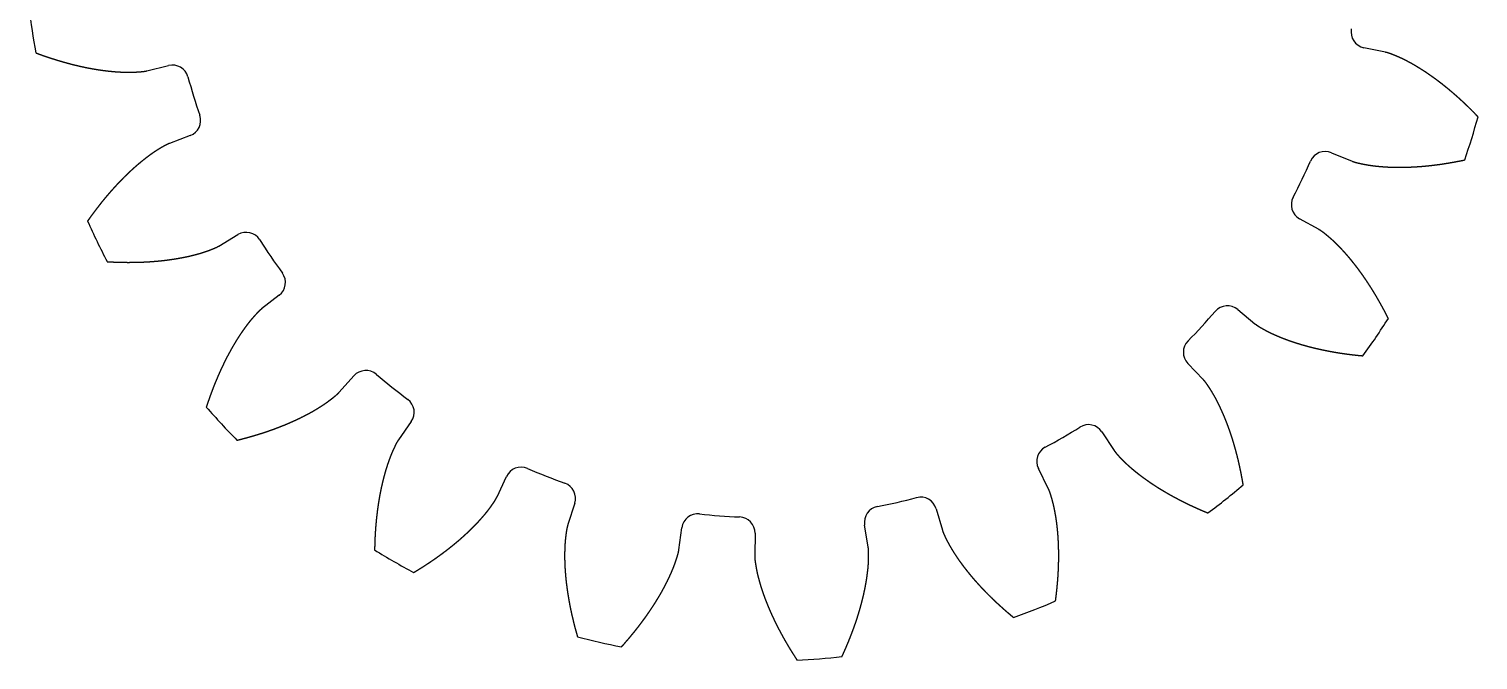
# Model space of a CAD drawing. Header units: millimetres. Extents: x -22.8 to 23, y -23 to 23.
# Drawn here: x -22.84 to 22.17, y -22.98 to -3.38 of the extents above; entities that cross this region are included whole.
import ezdxf

# ---------------------------------------------------------------- set-up
doc = ezdxf.new("R2010")
doc.units = ezdxf.units.MM
doc.layers.get('0').update_dxf_attribs({"linetype": 'CONTINUOUS'})

msp = doc.modelspace()

# ---------------------------------------------------------------- linework, layer by layer
for p, q in [((19.302, -4.104), (18.626, -3.96)), ((-19.171, -4.677), (-18.499, -4.514)), ((-17.828, -6.691), (-18.475, -6.935)), ((17.62, -7.221), (18.26, -7.482)), ((17.235, -9.611), (16.631, -9.274)), ((-16.941, -10.12), (-16.347, -9.766)), ((-15.063, -11.649), (-15.61, -12.072)), ((14.709, -12.094), (15.243, -12.532)), ((13.636, -14.264), (13.159, -13.764)), ((-13.205, -14.664), (-12.742, -14.151)), ((-10.961, -15.572), (-11.358, -16.137)), ((10.491, -15.892), (10.872, -16.468)), ((8.826, -17.65), (8.517, -17.031)), ((-8.296, -17.905), (-8.005, -17.278)), ((-5.884, -18.11), (-6.097, -18.768)), ((5.34, -18.278), (5.535, -18.941)), ((-2.65, -19.555), (-2.557, -18.87)), ((3.232, -19.467), (3.119, -18.785)), ((-0.284, -19.04), (-0.294, -19.731))]:
    msp.add_line(p, q)
for centre, radius, start, end in [((0, 0), 23, 186.826, 190.3169), ((18.73, -3.471), 0.5, 169.5024, 257.954), ((-18.381, -5), 0.5, 15.2167, 103.6683), ((0, 0), 18.549, 195.2167, 199.069), ((-18.004, -6.223), 0.5, -69.3826, 19.069), ((0, 0), 23, 341.1117, 344.6026), ((17.431, -7.684), 0.5, 67.7603, 156.2119), ((0, 0), 18.549, 332.3596, 336.2119), ((16.875, -8.837), 0.5, 152.3596, 240.8112), ((0, 0), 23, 203.9688, 207.4598), ((-16.091, -10.196), 0.5, 32.3596, 120.8112), ((0, 0), 18.549, 212.3596, 216.2119), ((-15.37, -11.254), 0.5, -52.2397, 36.2119), ((0, 0), 18.549, 315.2167, 319.069), ((14.392, -12.48), 0.5, 50.6174, 139.069), ((0, 0), 23, 323.9688, 327.4598), ((13.521, -13.419), 0.5, 135.2167, 223.6683), ((-12.371, -14.486), 0.5, 49.5024, 137.954), ((0, 0), 18.549, 229.5024, 233.3547), ((0, 0), 23, 221.1117, 224.6026), ((-11.37, -15.284), 0.5, -35.0969, 53.3547), ((0, 0), 18.549, 298.0739, 301.9261), ((10.074, -16.168), 0.5, 33.4746, 121.9261), ((8.965, -16.808), 0.5, 118.0739, 206.5254), ((-7.552, -17.488), 0.5, 66.6453, 155.0969), ((0, 0), 18.549, 246.6453, 250.4976), ((-6.36, -17.956), 0.5, -17.954, 70.4976), ((0, 0), 23, 306.826, 310.3169), ((0, 0), 18.549, 280.931, 284.7833), ((4.861, -18.419), 0.5, 16.3317, 104.7833), ((-2.061, -18.937), 0.5, 83.7881, 172.2397), ((0, 0), 18.549, 263.7881, 267.6404), ((3.612, -18.704), 0.5, 100.931, 189.3826), ((-0.784, -19.033), 0.5, -0.8112, 87.6404), ((0, 0), 23, 238.2545, 241.7455), ((0, 0), 23, 289.6831, 293.174), ((0, 0), 23, 255.3974, 258.8883), ((0, 0), 23, 272.5402, 276.0312)]:
    msp.add_arc(centre, radius, start, end)
for points in [[(-22.628, -4.119), (-22.618, -4.123), (-22.598, -4.13), (-22.568, -4.141), (-22.529, -4.156), (-22.479, -4.174), (-22.429, -4.192), (-22.379, -4.21), (-22.329, -4.227), (-22.28, -4.244), (-22.23, -4.261), (-22.18, -4.277), (-22.13, -4.293), (-22.08, -4.309), (-22.03, -4.325), (-21.98, -4.341), (-21.93, -4.356), (-21.881, -4.371), (-21.831, -4.385), (-21.781, -4.4), (-21.731, -4.414), (-21.681, -4.428), (-21.631, -4.441), (-21.581, -4.455), (-21.531, -4.468), (-21.481, -4.48), (-21.431, -4.493), (-21.382, -4.505), (-21.332, -4.517), (-21.282, -4.528), (-21.232, -4.54), (-21.182, -4.551), (-21.132, -4.561), (-21.082, -4.572), (-21.033, -4.582), (-20.983, -4.592), (-20.933, -4.601), (-20.883, -4.61), (-20.834, -4.619), (-20.784, -4.627), (-20.734, -4.636), (-20.684, -4.643), (-20.635, -4.651), (-20.585, -4.658), (-20.536, -4.665), (-20.486, -4.671), (-20.436, -4.678), (-20.387, -4.683), (-20.338, -4.689), (-20.288, -4.694), (-20.239, -4.698), (-20.189, -4.703), (-20.14, -4.707), (-20.091, -4.71), (-20.042, -4.713), (-19.993, -4.716), (-19.944, -4.718), (-19.895, -4.72), (-19.846, -4.721), (-19.797, -4.722), (-19.748, -4.723), (-19.699, -4.723), (-19.651, -4.722), (-19.602, -4.72), (-19.554, -4.718), (-19.505, -4.716), (-19.457, -4.713), (-19.409, -4.71), (-19.361, -4.706), (-19.313, -4.702), (-19.265, -4.696), (-19.228, -4.69), (-19.199, -4.684), (-19.181, -4.68), (-19.171, -4.677)], [(22.174, -6.107), (22.167, -6.099), (22.152, -6.084), (22.13, -6.061), (22.101, -6.03), (22.064, -5.992), (22.027, -5.955), (21.989, -5.917), (21.952, -5.88), (21.915, -5.843), (21.877, -5.806), (21.839, -5.77), (21.801, -5.734), (21.763, -5.698), (21.725, -5.662), (21.687, -5.626), (21.649, -5.591), (21.61, -5.556), (21.572, -5.521), (21.533, -5.486), (21.494, -5.452), (21.455, -5.418), (21.416, -5.384), (21.377, -5.35), (21.337, -5.317), (21.298, -5.284), (21.258, -5.251), (21.219, -5.218), (21.179, -5.186), (21.139, -5.154), (21.099, -5.122), (21.059, -5.09), (21.019, -5.059), (20.978, -5.028), (20.938, -4.998), (20.897, -4.967), (20.856, -4.937), (20.815, -4.907), (20.774, -4.878), (20.733, -4.849), (20.692, -4.82), (20.651, -4.791), (20.609, -4.763), (20.568, -4.735), (20.526, -4.707), (20.484, -4.68), (20.442, -4.653), (20.4, -4.626), (20.358, -4.6), (20.316, -4.574), (20.273, -4.548), (20.23, -4.523), (20.188, -4.498), (20.145, -4.474), (20.102, -4.45), (20.059, -4.426), (20.016, -4.403), (19.972, -4.38), (19.929, -4.357), (19.885, -4.335), (19.841, -4.313), (19.797, -4.292), (19.753, -4.272), (19.709, -4.252), (19.664, -4.233), (19.62, -4.214), (19.575, -4.196), (19.53, -4.178), (19.485, -4.16), (19.44, -4.143), (19.395, -4.128), (19.358, -4.117), (19.33, -4.11), (19.312, -4.106), (19.302, -4.104)], [(-18.475, -6.935), (-18.484, -6.938), (-18.502, -6.945), (-18.528, -6.956), (-18.563, -6.973), (-18.606, -6.995), (-18.648, -7.018), (-18.689, -7.042), (-18.731, -7.067), (-18.772, -7.091), (-18.814, -7.117), (-18.855, -7.142), (-18.896, -7.168), (-18.937, -7.195), (-18.977, -7.222), (-19.017, -7.25), (-19.057, -7.279), (-19.096, -7.307), (-19.136, -7.337), (-19.175, -7.366), (-19.214, -7.396), (-19.253, -7.426), (-19.292, -7.457), (-19.33, -7.488), (-19.369, -7.519), (-19.407, -7.551), (-19.445, -7.583), (-19.483, -7.615), (-19.52, -7.648), (-19.558, -7.68), (-19.595, -7.714), (-19.632, -7.747), (-19.669, -7.781), (-19.706, -7.815), (-19.743, -7.85), (-19.779, -7.885), (-19.815, -7.92), (-19.852, -7.955), (-19.888, -7.99), (-19.923, -8.026), (-19.959, -8.062), (-19.994, -8.099), (-20.03, -8.135), (-20.065, -8.172), (-20.1, -8.209), (-20.135, -8.247), (-20.169, -8.284), (-20.204, -8.322), (-20.238, -8.361), (-20.273, -8.399), (-20.307, -8.438), (-20.341, -8.476), (-20.374, -8.515), (-20.408, -8.555), (-20.441, -8.594), (-20.475, -8.634), (-20.508, -8.674), (-20.541, -8.714), (-20.574, -8.755), (-20.606, -8.796), (-20.639, -8.836), (-20.671, -8.878), (-20.703, -8.919), (-20.735, -8.96), (-20.767, -9.002), (-20.799, -9.044), (-20.83, -9.086), (-20.862, -9.129), (-20.893, -9.171), (-20.924, -9.214), (-20.955, -9.257), (-20.98, -9.291), (-20.998, -9.317), (-21.011, -9.335), (-21.017, -9.344)], [(18.26, -7.482), (18.269, -7.486), (18.287, -7.493), (18.314, -7.503), (18.35, -7.515), (18.397, -7.528), (18.443, -7.539), (18.49, -7.55), (18.537, -7.56), (18.585, -7.57), (18.632, -7.58), (18.68, -7.589), (18.727, -7.598), (18.775, -7.606), (18.823, -7.613), (18.872, -7.62), (18.92, -7.626), (18.969, -7.632), (19.018, -7.638), (19.067, -7.643), (19.115, -7.647), (19.165, -7.652), (19.214, -7.656), (19.263, -7.659), (19.312, -7.662), (19.362, -7.665), (19.412, -7.668), (19.461, -7.67), (19.511, -7.671), (19.561, -7.673), (19.611, -7.674), (19.661, -7.674), (19.711, -7.674), (19.761, -7.674), (19.812, -7.674), (19.862, -7.673), (19.912, -7.672), (19.963, -7.671), (20.013, -7.67), (20.064, -7.668), (20.115, -7.665), (20.166, -7.663), (20.216, -7.66), (20.267, -7.657), (20.318, -7.654), (20.369, -7.65), (20.42, -7.646), (20.471, -7.641), (20.522, -7.637), (20.574, -7.632), (20.625, -7.627), (20.676, -7.621), (20.727, -7.616), (20.779, -7.61), (20.83, -7.604), (20.882, -7.597), (20.933, -7.59), (20.985, -7.583), (21.036, -7.576), (21.088, -7.568), (21.14, -7.56), (21.191, -7.552), (21.243, -7.544), (21.295, -7.535), (21.346, -7.526), (21.398, -7.517), (21.45, -7.508), (21.502, -7.498), (21.554, -7.488), (21.606, -7.478), (21.658, -7.467), (21.699, -7.459), (21.73, -7.452), (21.751, -7.448), (21.761, -7.446)], [(19.389, -12.372), (19.385, -12.362), (19.375, -12.343), (19.361, -12.315), (19.341, -12.277), (19.317, -12.23), (19.293, -12.183), (19.268, -12.136), (19.244, -12.089), (19.219, -12.043), (19.193, -11.997), (19.168, -11.951), (19.143, -11.905), (19.117, -11.859), (19.091, -11.814), (19.065, -11.768), (19.039, -11.723), (19.012, -11.678), (18.986, -11.634), (18.959, -11.589), (18.932, -11.545), (18.905, -11.501), (18.878, -11.457), (18.85, -11.413), (18.822, -11.37), (18.794, -11.327), (18.766, -11.284), (18.738, -11.241), (18.709, -11.198), (18.681, -11.156), (18.652, -11.113), (18.623, -11.072), (18.594, -11.03), (18.564, -10.988), (18.534, -10.947), (18.505, -10.906), (18.474, -10.865), (18.444, -10.825), (18.414, -10.784), (18.383, -10.744), (18.352, -10.705), (18.321, -10.665), (18.29, -10.626), (18.258, -10.587), (18.227, -10.548), (18.195, -10.51), (18.163, -10.471), (18.13, -10.434), (18.098, -10.396), (18.065, -10.359), (18.032, -10.322), (17.999, -10.285), (17.965, -10.249), (17.931, -10.213), (17.897, -10.177), (17.863, -10.142), (17.829, -10.107), (17.794, -10.072), (17.759, -10.038), (17.724, -10.004), (17.689, -9.97), (17.653, -9.937), (17.617, -9.904), (17.58, -9.873), (17.543, -9.841), (17.506, -9.81), (17.469, -9.779), (17.431, -9.749), (17.394, -9.719), (17.355, -9.69), (17.317, -9.661), (17.285, -9.64), (17.26, -9.625), (17.243, -9.616), (17.235, -9.611)], [(-20.409, -10.606), (-20.398, -10.607), (-20.377, -10.608), (-20.345, -10.61), (-20.303, -10.612), (-20.25, -10.614), (-20.197, -10.617), (-20.144, -10.619), (-20.091, -10.621), (-20.039, -10.622), (-19.986, -10.624), (-19.934, -10.625), (-19.881, -10.626), (-19.829, -10.626), (-19.777, -10.627), (-19.724, -10.627), (-19.672, -10.626), (-19.62, -10.626), (-19.568, -10.625), (-19.516, -10.624), (-19.464, -10.623), (-19.413, -10.622), (-19.361, -10.62), (-19.309, -10.618), (-19.258, -10.616), (-19.206, -10.613), (-19.155, -10.61), (-19.104, -10.607), (-19.053, -10.604), (-19.001, -10.6), (-18.951, -10.596), (-18.9, -10.592), (-18.849, -10.588), (-18.798, -10.583), (-18.748, -10.578), (-18.697, -10.572), (-18.647, -10.567), (-18.597, -10.561), (-18.546, -10.555), (-18.496, -10.548), (-18.447, -10.541), (-18.397, -10.534), (-18.347, -10.527), (-18.298, -10.519), (-18.248, -10.511), (-18.199, -10.502), (-18.15, -10.493), (-18.101, -10.484), (-18.052, -10.475), (-18.003, -10.465), (-17.955, -10.455), (-17.906, -10.445), (-17.858, -10.434), (-17.81, -10.423), (-17.762, -10.411), (-17.714, -10.399), (-17.667, -10.387), (-17.62, -10.374), (-17.572, -10.361), (-17.525, -10.348), (-17.479, -10.334), (-17.432, -10.319), (-17.386, -10.304), (-17.34, -10.288), (-17.294, -10.272), (-17.249, -10.256), (-17.203, -10.239), (-17.158, -10.221), (-17.114, -10.204), (-17.069, -10.185), (-17.025, -10.166), (-16.991, -10.149), (-16.966, -10.135), (-16.949, -10.125), (-16.941, -10.12)], [(-15.61, -12.072), (-15.618, -12.078), (-15.633, -12.09), (-15.655, -12.109), (-15.683, -12.134), (-15.717, -12.168), (-15.751, -12.203), (-15.783, -12.238), (-15.816, -12.274), (-15.848, -12.31), (-15.88, -12.346), (-15.912, -12.382), (-15.944, -12.419), (-15.975, -12.457), (-16.005, -12.495), (-16.035, -12.533), (-16.065, -12.572), (-16.094, -12.611), (-16.123, -12.651), (-16.152, -12.691), (-16.181, -12.731), (-16.209, -12.771), (-16.237, -12.812), (-16.265, -12.853), (-16.292, -12.894), (-16.319, -12.935), (-16.346, -12.977), (-16.373, -13.019), (-16.399, -13.061), (-16.425, -13.104), (-16.451, -13.147), (-16.477, -13.19), (-16.502, -13.233), (-16.527, -13.277), (-16.552, -13.32), (-16.576, -13.364), (-16.601, -13.408), (-16.625, -13.453), (-16.649, -13.497), (-16.672, -13.542), (-16.696, -13.587), (-16.719, -13.632), (-16.742, -13.678), (-16.765, -13.723), (-16.787, -13.769), (-16.809, -13.815), (-16.832, -13.861), (-16.853, -13.908), (-16.875, -13.954), (-16.896, -14.001), (-16.917, -14.048), (-16.938, -14.095), (-16.959, -14.143), (-16.98, -14.19), (-17, -14.238), (-17.02, -14.286), (-17.04, -14.334), (-17.06, -14.382), (-17.079, -14.43), (-17.098, -14.479), (-17.117, -14.527), (-17.136, -14.576), (-17.155, -14.625), (-17.173, -14.674), (-17.191, -14.723), (-17.209, -14.773), (-17.227, -14.822), (-17.244, -14.872), (-17.262, -14.922), (-17.279, -14.972), (-17.296, -15.022), (-17.309, -15.063), (-17.319, -15.093), (-17.326, -15.113), (-17.329, -15.123)], [(15.243, -12.532), (15.251, -12.538), (15.266, -12.55), (15.289, -12.568), (15.32, -12.59), (15.36, -12.616), (15.402, -12.64), (15.443, -12.665), (15.485, -12.688), (15.528, -12.712), (15.57, -12.735), (15.613, -12.758), (15.656, -12.78), (15.699, -12.802), (15.743, -12.823), (15.787, -12.844), (15.832, -12.864), (15.877, -12.884), (15.922, -12.904), (15.967, -12.923), (16.012, -12.942), (16.058, -12.961), (16.104, -12.979), (16.15, -12.997), (16.196, -13.014), (16.242, -13.032), (16.289, -13.049), (16.336, -13.065), (16.383, -13.081), (16.43, -13.097), (16.478, -13.113), (16.525, -13.128), (16.573, -13.143), (16.621, -13.158), (16.669, -13.173), (16.718, -13.187), (16.766, -13.201), (16.815, -13.215), (16.864, -13.228), (16.913, -13.241), (16.962, -13.254), (17.011, -13.266), (17.06, -13.279), (17.11, -13.291), (17.16, -13.302), (17.209, -13.314), (17.259, -13.325), (17.309, -13.336), (17.36, -13.347), (17.41, -13.357), (17.46, -13.367), (17.511, -13.377), (17.562, -13.387), (17.613, -13.396), (17.664, -13.406), (17.715, -13.414), (17.766, -13.423), (17.817, -13.432), (17.869, -13.44), (17.92, -13.448), (17.972, -13.455), (18.024, -13.463), (18.076, -13.47), (18.128, -13.477), (18.18, -13.484), (18.232, -13.49), (18.284, -13.497), (18.337, -13.503), (18.389, -13.508), (18.442, -13.514), (18.494, -13.519), (18.537, -13.523), (18.568, -13.526), (18.589, -13.528), (18.6, -13.529)], [(14.881, -17.537), (14.88, -17.526), (14.876, -17.506), (14.871, -17.474), (14.864, -17.432), (14.854, -17.38), (14.845, -17.328), (14.835, -17.276), (14.825, -17.224), (14.815, -17.173), (14.805, -17.121), (14.794, -17.07), (14.783, -17.018), (14.772, -16.967), (14.761, -16.916), (14.749, -16.865), (14.738, -16.814), (14.726, -16.764), (14.713, -16.713), (14.701, -16.663), (14.688, -16.612), (14.675, -16.562), (14.662, -16.512), (14.648, -16.462), (14.635, -16.413), (14.621, -16.363), (14.607, -16.314), (14.592, -16.264), (14.578, -16.215), (14.563, -16.166), (14.547, -16.117), (14.532, -16.069), (14.516, -16.02), (14.5, -15.972), (14.484, -15.924), (14.468, -15.876), (14.451, -15.828), (14.434, -15.78), (14.417, -15.733), (14.399, -15.686), (14.382, -15.638), (14.364, -15.591), (14.345, -15.545), (14.327, -15.498), (14.308, -15.452), (14.289, -15.406), (14.269, -15.36), (14.249, -15.314), (14.229, -15.268), (14.209, -15.223), (14.188, -15.178), (14.167, -15.133), (14.146, -15.089), (14.124, -15.044), (14.102, -15), (14.08, -14.956), (14.058, -14.913), (14.035, -14.869), (14.012, -14.826), (13.988, -14.783), (13.964, -14.741), (13.939, -14.699), (13.914, -14.657), (13.889, -14.616), (13.863, -14.575), (13.837, -14.534), (13.81, -14.494), (13.783, -14.454), (13.756, -14.414), (13.728, -14.375), (13.699, -14.336), (13.675, -14.307), (13.656, -14.285), (13.643, -14.271), (13.636, -14.264)], [(-16.376, -16.15), (-16.366, -16.148), (-16.345, -16.143), (-16.314, -16.135), (-16.273, -16.125), (-16.222, -16.112), (-16.17, -16.098), (-16.119, -16.085), (-16.068, -16.071), (-16.018, -16.057), (-15.967, -16.043), (-15.916, -16.028), (-15.866, -16.014), (-15.816, -15.999), (-15.766, -15.984), (-15.716, -15.968), (-15.666, -15.953), (-15.616, -15.937), (-15.567, -15.921), (-15.518, -15.905), (-15.468, -15.888), (-15.419, -15.872), (-15.37, -15.855), (-15.322, -15.838), (-15.273, -15.82), (-15.225, -15.803), (-15.177, -15.785), (-15.128, -15.767), (-15.081, -15.749), (-15.033, -15.73), (-14.985, -15.711), (-14.938, -15.692), (-14.891, -15.673), (-14.844, -15.654), (-14.797, -15.634), (-14.75, -15.614), (-14.704, -15.594), (-14.658, -15.573), (-14.611, -15.552), (-14.566, -15.531), (-14.52, -15.51), (-14.474, -15.489), (-14.429, -15.467), (-14.384, -15.445), (-14.339, -15.422), (-14.295, -15.4), (-14.25, -15.377), (-14.206, -15.354), (-14.162, -15.331), (-14.119, -15.307), (-14.075, -15.283), (-14.032, -15.259), (-13.989, -15.234), (-13.947, -15.209), (-13.904, -15.184), (-13.862, -15.158), (-13.82, -15.133), (-13.779, -15.107), (-13.738, -15.08), (-13.697, -15.054), (-13.656, -15.027), (-13.616, -14.999), (-13.576, -14.971), (-13.537, -14.942), (-13.498, -14.913), (-13.46, -14.884), (-13.421, -14.855), (-13.383, -14.825), (-13.346, -14.795), (-13.309, -14.764), (-13.273, -14.732), (-13.245, -14.706), (-13.225, -14.685), (-13.212, -14.671), (-13.205, -14.664)], [(-11.358, -16.137), (-11.364, -16.145), (-11.374, -16.161), (-11.39, -16.185), (-11.41, -16.218), (-11.433, -16.26), (-11.454, -16.303), (-11.475, -16.347), (-11.496, -16.39), (-11.516, -16.434), (-11.536, -16.478), (-11.555, -16.523), (-11.575, -16.567), (-11.593, -16.612), (-11.611, -16.657), (-11.628, -16.703), (-11.645, -16.749), (-11.662, -16.795), (-11.678, -16.841), (-11.694, -16.888), (-11.709, -16.934), (-11.724, -16.981), (-11.739, -17.028), (-11.754, -17.076), (-11.768, -17.123), (-11.781, -17.171), (-11.795, -17.219), (-11.808, -17.267), (-11.82, -17.315), (-11.833, -17.363), (-11.845, -17.412), (-11.857, -17.46), (-11.868, -17.509), (-11.879, -17.558), (-11.89, -17.607), (-11.901, -17.656), (-11.911, -17.706), (-11.921, -17.755), (-11.931, -17.805), (-11.94, -17.855), (-11.949, -17.905), (-11.958, -17.955), (-11.967, -18.005), (-11.975, -18.055), (-11.983, -18.106), (-11.991, -18.156), (-11.998, -18.207), (-12.005, -18.258), (-12.012, -18.308), (-12.019, -18.359), (-12.025, -18.411), (-12.031, -18.462), (-12.037, -18.513), (-12.043, -18.565), (-12.048, -18.616), (-12.053, -18.668), (-12.058, -18.719), (-12.063, -18.771), (-12.067, -18.823), (-12.071, -18.875), (-12.075, -18.927), (-12.078, -18.979), (-12.082, -19.032), (-12.085, -19.084), (-12.088, -19.136), (-12.09, -19.189), (-12.092, -19.242), (-12.095, -19.294), (-12.096, -19.347), (-12.098, -19.4), (-12.099, -19.453), (-12.1, -19.495), (-12.101, -19.527), (-12.101, -19.548), (-12.101, -19.559)], [(10.872, -16.468), (10.877, -16.477), (10.888, -16.492), (10.905, -16.516), (10.929, -16.546), (10.959, -16.583), (10.991, -16.619), (11.024, -16.654), (11.057, -16.689), (11.091, -16.724), (11.125, -16.759), (11.159, -16.793), (11.193, -16.827), (11.228, -16.861), (11.264, -16.894), (11.3, -16.927), (11.337, -16.959), (11.373, -16.992), (11.411, -17.024), (11.448, -17.055), (11.486, -17.087), (11.524, -17.118), (11.562, -17.149), (11.601, -17.18), (11.64, -17.21), (11.68, -17.24), (11.719, -17.27), (11.759, -17.3), (11.799, -17.329), (11.84, -17.358), (11.881, -17.387), (11.922, -17.416), (11.963, -17.445), (12.004, -17.473), (12.046, -17.501), (12.088, -17.529), (12.13, -17.556), (12.173, -17.584), (12.215, -17.611), (12.258, -17.638), (12.302, -17.665), (12.345, -17.691), (12.388, -17.717), (12.432, -17.743), (12.476, -17.769), (12.52, -17.795), (12.565, -17.82), (12.61, -17.846), (12.654, -17.871), (12.699, -17.895), (12.745, -17.92), (12.79, -17.944), (12.836, -17.969), (12.882, -17.993), (12.928, -18.016), (12.974, -18.04), (13.02, -18.063), (13.067, -18.087), (13.113, -18.11), (13.16, -18.132), (13.207, -18.155), (13.255, -18.177), (13.302, -18.2), (13.35, -18.222), (13.398, -18.243), (13.446, -18.265), (13.494, -18.286), (13.542, -18.308), (13.59, -18.329), (13.639, -18.349), (13.688, -18.37), (13.727, -18.386), (13.756, -18.398), (13.776, -18.407), (13.786, -18.411)], [(-10.888, -20.26), (-10.879, -20.254), (-10.861, -20.243), (-10.833, -20.227), (-10.797, -20.205), (-10.752, -20.177), (-10.707, -20.149), (-10.662, -20.121), (-10.617, -20.093), (-10.573, -20.065), (-10.529, -20.036), (-10.485, -20.008), (-10.441, -19.979), (-10.397, -19.95), (-10.354, -19.921), (-10.311, -19.891), (-10.268, -19.862), (-10.225, -19.832), (-10.182, -19.802), (-10.14, -19.772), (-10.098, -19.742), (-10.056, -19.712), (-10.014, -19.681), (-9.973, -19.65), (-9.931, -19.619), (-9.89, -19.588), (-9.85, -19.557), (-9.809, -19.526), (-9.769, -19.494), (-9.728, -19.462), (-9.689, -19.43), (-9.649, -19.398), (-9.609, -19.366), (-9.57, -19.333), (-9.531, -19.301), (-9.493, -19.268), (-9.454, -19.235), (-9.416, -19.202), (-9.378, -19.168), (-9.341, -19.135), (-9.303, -19.101), (-9.266, -19.067), (-9.229, -19.033), (-9.193, -18.998), (-9.157, -18.964), (-9.121, -18.929), (-9.085, -18.894), (-9.05, -18.859), (-9.014, -18.824), (-8.98, -18.788), (-8.945, -18.753), (-8.911, -18.717), (-8.877, -18.681), (-8.844, -18.644), (-8.811, -18.608), (-8.778, -18.571), (-8.746, -18.534), (-8.714, -18.497), (-8.682, -18.46), (-8.651, -18.422), (-8.62, -18.384), (-8.59, -18.346), (-8.56, -18.307), (-8.531, -18.269), (-8.503, -18.229), (-8.474, -18.19), (-8.447, -18.151), (-8.419, -18.111), (-8.392, -18.071), (-8.365, -18.031), (-8.34, -17.99), (-8.322, -17.957), (-8.309, -17.931), (-8.3, -17.914), (-8.296, -17.905)], [(9.051, -21.144), (9.053, -21.134), (9.055, -21.113), (9.06, -21.081), (9.065, -21.039), (9.071, -20.986), (9.078, -20.934), (9.084, -20.881), (9.09, -20.829), (9.095, -20.777), (9.1, -20.724), (9.105, -20.672), (9.11, -20.62), (9.115, -20.568), (9.119, -20.515), (9.123, -20.463), (9.127, -20.411), (9.13, -20.359), (9.133, -20.307), (9.136, -20.256), (9.139, -20.204), (9.141, -20.152), (9.143, -20.1), (9.145, -20.049), (9.147, -19.997), (9.148, -19.946), (9.149, -19.894), (9.15, -19.843), (9.15, -19.792), (9.151, -19.74), (9.15, -19.689), (9.15, -19.638), (9.149, -19.587), (9.148, -19.536), (9.147, -19.486), (9.146, -19.435), (9.144, -19.384), (9.142, -19.334), (9.139, -19.283), (9.136, -19.233), (9.133, -19.183), (9.13, -19.133), (9.126, -19.082), (9.122, -19.033), (9.118, -18.983), (9.113, -18.933), (9.108, -18.883), (9.102, -18.834), (9.097, -18.784), (9.091, -18.735), (9.084, -18.686), (9.077, -18.637), (9.07, -18.588), (9.063, -18.539), (9.055, -18.491), (9.046, -18.442), (9.037, -18.394), (9.028, -18.346), (9.019, -18.297), (9.009, -18.25), (8.999, -18.202), (8.988, -18.154), (8.976, -18.107), (8.964, -18.06), (8.951, -18.013), (8.938, -17.967), (8.924, -17.92), (8.911, -17.874), (8.896, -17.828), (8.881, -17.783), (8.865, -17.737), (8.851, -17.702), (8.839, -17.676), (8.83, -17.658), (8.826, -17.65)], [(-6.097, -18.768), (-6.1, -18.777), (-6.106, -18.796), (-6.113, -18.823), (-6.122, -18.861), (-6.132, -18.908), (-6.14, -18.955), (-6.147, -19.003), (-6.154, -19.05), (-6.16, -19.098), (-6.166, -19.146), (-6.172, -19.194), (-6.177, -19.243), (-6.182, -19.291), (-6.185, -19.34), (-6.188, -19.388), (-6.191, -19.437), (-6.193, -19.486), (-6.195, -19.535), (-6.196, -19.584), (-6.198, -19.634), (-6.198, -19.683), (-6.199, -19.732), (-6.198, -19.782), (-6.198, -19.831), (-6.197, -19.881), (-6.195, -19.93), (-6.194, -19.98), (-6.192, -20.03), (-6.189, -20.08), (-6.187, -20.13), (-6.183, -20.179), (-6.18, -20.23), (-6.176, -20.28), (-6.172, -20.33), (-6.168, -20.38), (-6.163, -20.43), (-6.158, -20.48), (-6.153, -20.531), (-6.147, -20.581), (-6.141, -20.631), (-6.134, -20.682), (-6.128, -20.732), (-6.121, -20.783), (-6.114, -20.833), (-6.106, -20.884), (-6.098, -20.934), (-6.09, -20.985), (-6.082, -21.036), (-6.073, -21.086), (-6.064, -21.137), (-6.055, -21.188), (-6.045, -21.239), (-6.036, -21.289), (-6.026, -21.34), (-6.015, -21.391), (-6.005, -21.442), (-5.994, -21.493), (-5.983, -21.544), (-5.971, -21.594), (-5.959, -21.645), (-5.947, -21.696), (-5.935, -21.747), (-5.923, -21.798), (-5.91, -21.849), (-5.897, -21.9), (-5.884, -21.951), (-5.87, -22.002), (-5.856, -22.053), (-5.842, -22.104), (-5.828, -22.155), (-5.816, -22.196), (-5.808, -22.226), (-5.802, -22.247), (-5.799, -22.257)], [(5.535, -18.941), (5.538, -18.951), (5.543, -18.969), (5.552, -18.996), (5.566, -19.032), (5.585, -19.076), (5.605, -19.12), (5.626, -19.163), (5.647, -19.207), (5.669, -19.25), (5.691, -19.293), (5.713, -19.336), (5.736, -19.379), (5.76, -19.421), (5.784, -19.464), (5.809, -19.506), (5.834, -19.547), (5.86, -19.589), (5.886, -19.631), (5.912, -19.672), (5.939, -19.713), (5.966, -19.754), (5.994, -19.795), (6.022, -19.836), (6.05, -19.877), (6.079, -19.917), (6.108, -19.957), (6.138, -19.997), (6.167, -20.037), (6.197, -20.077), (6.228, -20.117), (6.259, -20.156), (6.29, -20.196), (6.321, -20.235), (6.352, -20.274), (6.384, -20.313), (6.417, -20.352), (6.449, -20.391), (6.482, -20.429), (6.515, -20.467), (6.548, -20.506), (6.582, -20.544), (6.616, -20.582), (6.65, -20.62), (6.684, -20.657), (6.719, -20.695), (6.754, -20.732), (6.789, -20.769), (6.825, -20.807), (6.86, -20.844), (6.896, -20.88), (6.933, -20.917), (6.969, -20.954), (7.006, -20.99), (7.043, -21.026), (7.08, -21.063), (7.117, -21.099), (7.155, -21.134), (7.193, -21.17), (7.231, -21.206), (7.269, -21.241), (7.308, -21.277), (7.347, -21.312), (7.386, -21.347), (7.425, -21.382), (7.464, -21.417), (7.504, -21.451), (7.544, -21.486), (7.584, -21.52), (7.625, -21.554), (7.665, -21.588), (7.698, -21.616), (7.722, -21.636), (7.739, -21.649), (7.747, -21.656)], [(-4.433, -22.569), (-4.425, -22.561), (-4.411, -22.545), (-4.39, -22.521), (-4.362, -22.49), (-4.327, -22.45), (-4.292, -22.41), (-4.258, -22.37), (-4.223, -22.33), (-4.189, -22.29), (-4.155, -22.25), (-4.122, -22.209), (-4.088, -22.169), (-4.055, -22.128), (-4.022, -22.088), (-3.99, -22.047), (-3.957, -22.006), (-3.925, -21.965), (-3.893, -21.924), (-3.862, -21.883), (-3.83, -21.841), (-3.799, -21.8), (-3.768, -21.758), (-3.738, -21.717), (-3.707, -21.675), (-3.677, -21.633), (-3.647, -21.591), (-3.618, -21.549), (-3.589, -21.507), (-3.56, -21.465), (-3.531, -21.423), (-3.503, -21.38), (-3.474, -21.338), (-3.447, -21.295), (-3.419, -21.253), (-3.392, -21.21), (-3.365, -21.167), (-3.338, -21.124), (-3.312, -21.081), (-3.286, -21.038), (-3.26, -20.994), (-3.234, -20.951), (-3.209, -20.908), (-3.184, -20.864), (-3.16, -20.82), (-3.136, -20.777), (-3.112, -20.733), (-3.089, -20.689), (-3.066, -20.645), (-3.043, -20.601), (-3.02, -20.556), (-2.998, -20.512), (-2.977, -20.467), (-2.956, -20.423), (-2.935, -20.378), (-2.914, -20.333), (-2.894, -20.289), (-2.875, -20.244), (-2.856, -20.199), (-2.837, -20.153), (-2.818, -20.108), (-2.801, -20.063), (-2.784, -20.017), (-2.767, -19.972), (-2.752, -19.926), (-2.736, -19.88), (-2.721, -19.834), (-2.707, -19.788), (-2.692, -19.742), (-2.679, -19.696), (-2.667, -19.649), (-2.659, -19.612), (-2.654, -19.583), (-2.651, -19.564), (-2.65, -19.555)], [(-0.294, -19.731), (-0.294, -19.741), (-0.294, -19.76), (-0.294, -19.789), (-0.291, -19.827), (-0.286, -19.875), (-0.28, -19.923), (-0.273, -19.97), (-0.265, -20.018), (-0.257, -20.066), (-0.249, -20.113), (-0.24, -20.161), (-0.231, -20.209), (-0.221, -20.256), (-0.21, -20.304), (-0.199, -20.351), (-0.187, -20.399), (-0.174, -20.446), (-0.162, -20.493), (-0.149, -20.541), (-0.135, -20.588), (-0.121, -20.635), (-0.107, -20.683), (-0.092, -20.73), (-0.077, -20.777), (-0.062, -20.824), (-0.046, -20.871), (-0.029, -20.918), (-0.013, -20.965), (0.004, -21.012), (0.022, -21.059), (0.039, -21.106), (0.057, -21.152), (0.076, -21.199), (0.094, -21.246), (0.113, -21.292), (0.133, -21.339), (0.152, -21.386), (0.172, -21.432), (0.193, -21.478), (0.213, -21.525), (0.234, -21.571), (0.255, -21.617), (0.277, -21.664), (0.299, -21.71), (0.321, -21.756), (0.343, -21.802), (0.366, -21.848), (0.389, -21.894), (0.412, -21.94), (0.435, -21.986), (0.459, -22.031), (0.483, -22.077), (0.508, -22.123), (0.532, -22.168), (0.557, -22.214), (0.582, -22.259), (0.608, -22.305), (0.633, -22.35), (0.659, -22.395), (0.685, -22.44), (0.712, -22.485), (0.739, -22.531), (0.766, -22.576), (0.793, -22.62), (0.82, -22.665), (0.848, -22.71), (0.876, -22.755), (0.904, -22.799), (0.933, -22.844), (0.961, -22.889), (0.984, -22.924), (1.002, -22.951), (1.014, -22.969), (1.019, -22.977)], [(2.417, -22.873), (2.421, -22.863), (2.43, -22.844), (2.443, -22.815), (2.461, -22.776), (2.483, -22.728), (2.504, -22.68), (2.525, -22.631), (2.546, -22.583), (2.567, -22.534), (2.588, -22.486), (2.608, -22.437), (2.628, -22.389), (2.647, -22.34), (2.667, -22.292), (2.686, -22.243), (2.705, -22.195), (2.723, -22.146), (2.742, -22.097), (2.76, -22.049), (2.778, -22), (2.795, -21.951), (2.813, -21.902), (2.83, -21.854), (2.846, -21.805), (2.863, -21.756), (2.879, -21.707), (2.895, -21.658), (2.91, -21.61), (2.925, -21.561), (2.94, -21.512), (2.955, -21.463), (2.969, -21.414), (2.984, -21.365), (2.997, -21.316), (3.011, -21.267), (3.024, -21.218), (3.037, -21.169), (3.049, -21.12), (3.061, -21.071), (3.073, -21.023), (3.085, -20.974), (3.096, -20.925), (3.107, -20.876), (3.117, -20.827), (3.127, -20.778), (3.137, -20.729), (3.147, -20.68), (3.156, -20.631), (3.165, -20.582), (3.173, -20.533), (3.181, -20.484), (3.188, -20.436), (3.195, -20.387), (3.202, -20.338), (3.208, -20.289), (3.214, -20.24), (3.22, -20.192), (3.225, -20.143), (3.23, -20.094), (3.234, -20.046), (3.237, -19.997), (3.24, -19.948), (3.242, -19.9), (3.244, -19.852), (3.245, -19.803), (3.246, -19.755), (3.246, -19.707), (3.246, -19.658), (3.245, -19.61), (3.243, -19.562), (3.24, -19.524), (3.236, -19.496), (3.233, -19.477), (3.232, -19.467)]]:
    msp.add_open_spline(points, degree=5)

doc.saveas('drawing.dxf')
